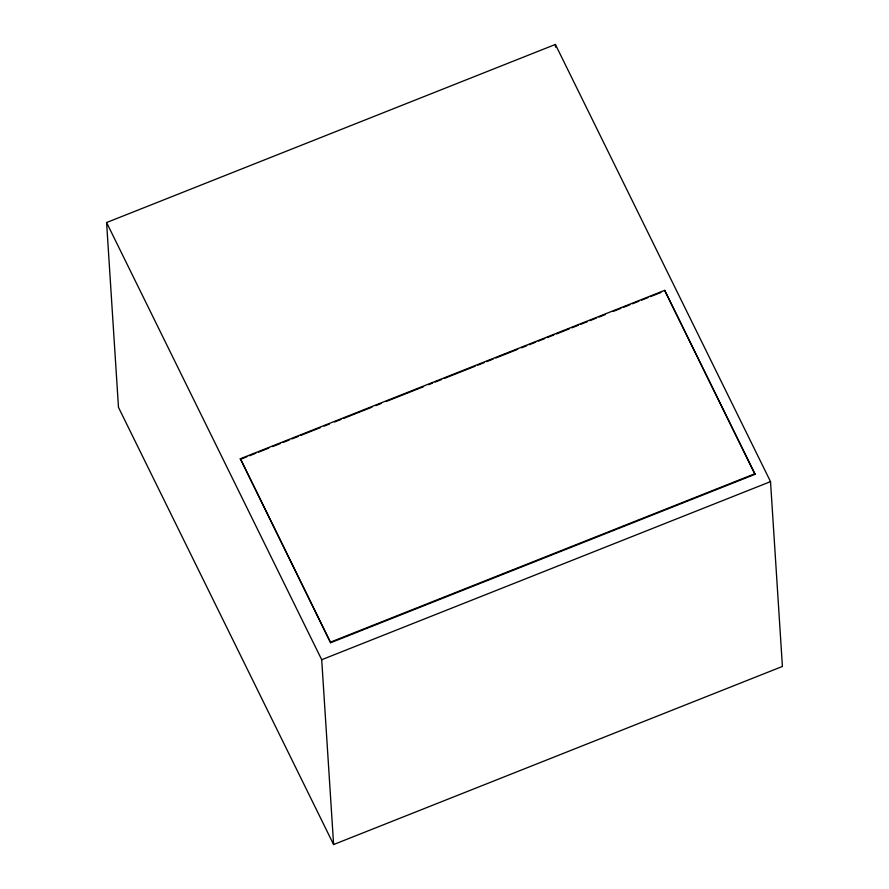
<?xml version="1.0" encoding="UTF-8"?>
<svg xmlns="http://www.w3.org/2000/svg" width="889" height="889" viewBox="0 0 889 889"><rect width="100%" height="100%" fill="white"/><g stroke="black" fill="none" stroke-linecap="round" stroke-linejoin="round"><path stroke-width="1.33" d="M106.591 222.55L555.392 44.45L770.519 481.627L782.409 666.45L333.608 844.55L118.481 407.373L106.591 222.55L321.707 659.727L333.608 844.55M240.363 458.746L664.672 290.359L754.905 473.737L754.939 474.348L330.63 642.736L240.363 458.746L330.63 642.736M240.408 459.357L246.853 456.802M249.431 455.779L255.876 453.223M258.466 452.19L268.778 448.1M272.645 446.567L280.391 443.489M282.969 442.466L289.414 439.911M291.992 438.888L298.437 436.332M301.015 435.31L320.362 427.631M324.229 426.098L329.397 424.042M334.553 421.997L340.998 419.441M343.576 418.419L371.958 407.162M375.825 405.617L380.981 403.573M386.137 401.528L423.542 386.682M428.698 384.637L432.565 383.103M435.143 382.081L441.6 379.525M444.178 378.492L475.126 366.212M477.704 365.19L484.149 362.634M486.739 361.612L493.184 359.045M495.762 358.023L517.687 349.321M521.554 347.788L526.71 345.743M529.288 344.721L535.745 342.154M538.323 341.132L544.768 338.576M547.346 337.553L553.803 334.997M556.381 333.975L569.271 328.852M571.849 327.83L578.306 325.274M580.884 324.241L587.329 321.685M589.907 320.662L596.352 318.106M598.942 317.084L605.387 314.517M613.121 311.45L620.855 308.383M623.445 307.361L629.89 304.794M632.468 303.771L638.913 301.215M641.491 300.193L647.948 297.637M650.526 296.604L660.838 292.514M330.597 642.114L754.905 473.737M321.707 659.727L770.519 481.627M754.939 474.348L664.672 290.359M555.392 44.45L555.569 47.206"/></g></svg>
